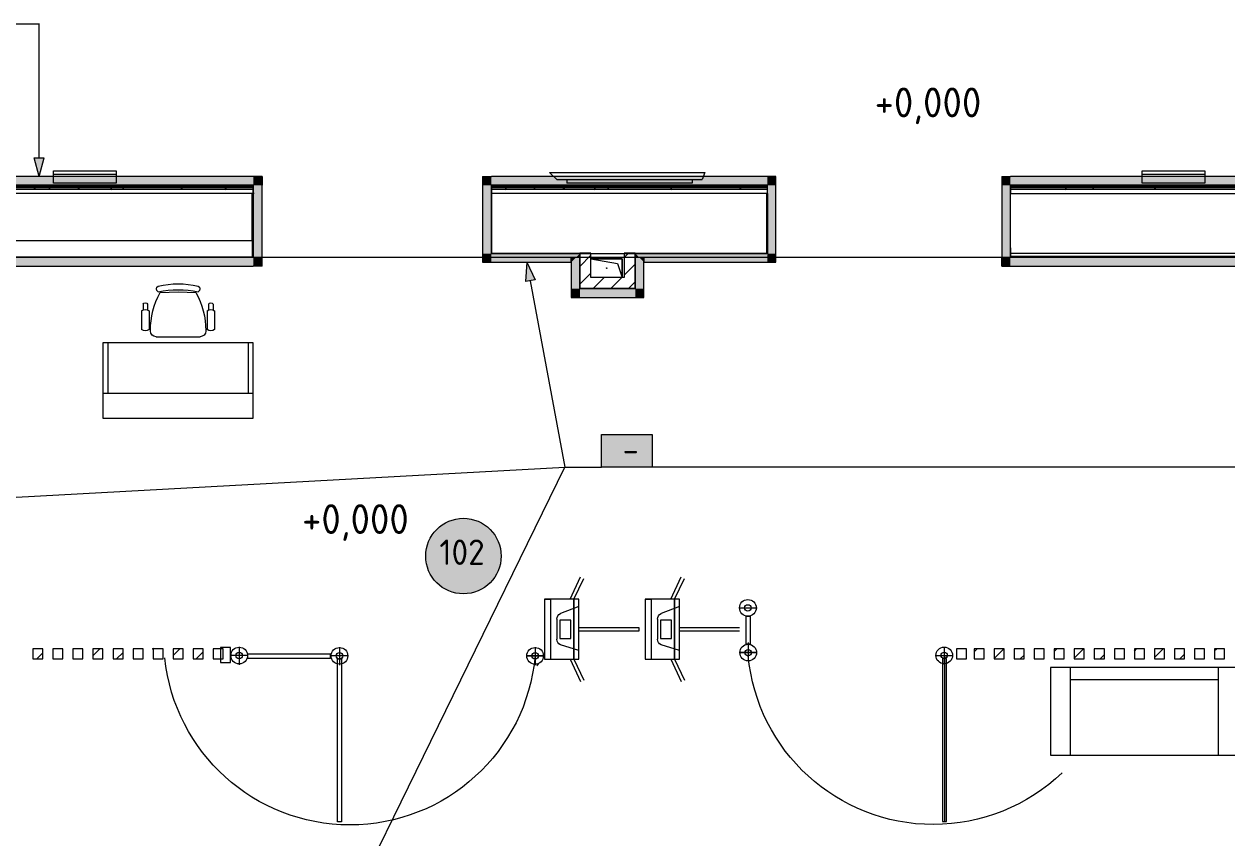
# Model space of a CAD drawing. Header units: millimetres. Extents: x -546 to 1681, y -650 to 1730.
# Drawn here: x 499.9 to 595.9, y 324.5 to 389.5 of the extents above; entities that cross this region are included whole.
import ezdxf

# ---------------------------------------------------------------- set-up
doc = ezdxf.new("R2010")
doc.units = ezdxf.units.MM

msp = doc.modelspace()

# ---------------------------------------------------------------- hatches: boundary and pattern name
at = {"true_color": 0x0077b0}
h = msp.add_hatch(color=144, dxfattribs=at)
h.dxf.hatch_style = 2
h.paths.add_polyline_path([(501.147, 377.323), (500.747, 378.816), (501.547, 378.816)])
at = {"true_color": 0xf1d696}
h = msp.add_hatch(color=41, dxfattribs=at)
h.dxf.hatch_style = 2
h.paths.add_polyline_path([(518.228, 377.323), (518.228, 376.623), (380.368, 376.623), (380.368, 377.323)])
h = msp.add_hatch(color=41, dxfattribs=at)
h.dxf.hatch_style = 2
h.paths.add_polyline_path([(518.228, 376.623), (518.928, 377.323), (518.928, 376.623)])
h = msp.add_hatch(color=41, dxfattribs=at)
h.dxf.hatch_style = 2
h.paths.add_polyline_path([(518.228, 377.323), (518.928, 377.323), (518.228, 376.623)])
h = msp.add_hatch(color=41, dxfattribs=at)
h.dxf.hatch_style = 2
h.paths.add_polyline_path([(537.227, 377.323), (537.227, 376.623), (536.527, 377.323)])
h = msp.add_hatch(color=41, dxfattribs=at)
h.dxf.hatch_style = 2
h.paths.add_polyline_path([(537.227, 376.623), (536.527, 376.623), (536.527, 377.323)])
h = msp.add_hatch(color=41, dxfattribs=at)
h.dxf.hatch_style = 2
h.paths.add_polyline_path([(537.227, 376.623), (537.227, 377.323), (559.238, 377.323), (559.238, 376.623)])
h = msp.add_hatch(color=41, dxfattribs=at)
h.dxf.hatch_style = 2
h.paths.add_polyline_path([(559.238, 376.623), (559.238, 377.323), (559.938, 377.323)])
h = msp.add_hatch(color=41, dxfattribs=at)
h.dxf.hatch_style = 2
h.paths.add_polyline_path([(559.238, 376.623), (559.938, 377.323), (559.938, 376.623)])
h = msp.add_hatch(color=41, dxfattribs=at)
h.dxf.hatch_style = 2
h.paths.add_polyline_path([(577.953, 377.323), (578.653, 377.323), (578.653, 376.623)])
h = msp.add_hatch(color=41, dxfattribs=at)
h.dxf.hatch_style = 2
h.paths.add_polyline_path([(577.953, 376.623), (577.953, 377.323), (578.653, 376.623)])
h = msp.add_hatch(color=41, dxfattribs=at)
h.dxf.hatch_style = 2
h.paths.add_polyline_path([(703.439, 377.323), (703.439, 376.623), (578.653, 376.623), (578.653, 377.323)])
h = msp.add_hatch(color=7)
h.dxf.hatch_style = 2
h.paths.add_polyline_path([(500.781, 376.403), (500.717, 376.377), (500.691, 376.313), (500.717, 376.25), (500.781, 376.223), (500.844, 376.25), (500.871, 376.313), (500.844, 376.377)])
h = msp.add_hatch(color=7)
h.dxf.hatch_style = 2
h.paths.add_polyline_path([(500.781, 376.403), (500.717, 376.377), (500.691, 376.313), (500.717, 376.25), (500.781, 376.223), (500.844, 376.25), (500.871, 376.313), (500.844, 376.377)])
h = msp.add_hatch(color=7)
h.dxf.hatch_style = 2
h.paths.add_polyline_path([(504.3, 376.486), (504.236, 376.46), (504.21, 376.396), (504.236, 376.333), (504.3, 376.306), (504.363, 376.333), (504.39, 376.396), (504.363, 376.46)])
h = msp.add_hatch(color=7)
h.dxf.hatch_style = 2
h.paths.add_polyline_path([(506.877, 376.403), (506.813, 376.377), (506.787, 376.313), (506.813, 376.25), (506.877, 376.223), (506.94, 376.25), (506.967, 376.313), (506.94, 376.377)])
h = msp.add_hatch(color=7)
h.dxf.hatch_style = 2
h.paths.add_polyline_path([(512.513, 376.459), (512.449, 376.433), (512.423, 376.369), (512.449, 376.306), (512.513, 376.279), (512.576, 376.306), (512.603, 376.369), (512.576, 376.433)])
h = msp.add_hatch(color=7)
h.dxf.hatch_style = 2
h.paths.add_polyline_path([(516.021, 376.403), (515.957, 376.377), (515.931, 376.313), (515.957, 376.25), (516.021, 376.223), (516.084, 376.25), (516.111, 376.313), (516.084, 376.377)])
h = msp.add_hatch(color=41, dxfattribs=at)
h.dxf.hatch_style = 2
h.paths.add_polyline_path([(518.928, 370.871), (518.228, 370.871), (518.228, 376.623), (518.928, 376.623)])
h = msp.add_hatch(color=41, dxfattribs=at)
h.dxf.hatch_style = 2
h.paths.add_polyline_path([(537.227, 371.173), (536.527, 371.173), (536.527, 376.623), (537.227, 376.623)])
h = msp.add_hatch(color=7)
h.dxf.hatch_style = 2
h.paths.add_polyline_path([(538.373, 376.403), (538.309, 376.377), (538.283, 376.313), (538.309, 376.25), (538.373, 376.223), (538.436, 376.25), (538.463, 376.313), (538.436, 376.377)])
h = msp.add_hatch(color=7)
h.dxf.hatch_style = 2
h.paths.add_polyline_path([(543.01, 376.449), (542.946, 376.423), (542.92, 376.359), (542.946, 376.296), (543.01, 376.269), (543.073, 376.296), (543.1, 376.359), (543.073, 376.423)])
h = msp.add_hatch(color=7)
h.dxf.hatch_style = 2
h.paths.add_polyline_path([(545.485, 376.403), (545.421, 376.377), (545.395, 376.313), (545.421, 376.25), (545.485, 376.223), (545.548, 376.25), (545.575, 376.313), (545.548, 376.377)])
h = msp.add_hatch(color=7)
h.dxf.hatch_style = 2
h.paths.add_polyline_path([(545.485, 376.403), (545.421, 376.377), (545.395, 376.313), (545.421, 376.25), (545.485, 376.223), (545.548, 376.25), (545.575, 376.313), (545.548, 376.377)])
h = msp.add_hatch(color=7)
h.dxf.hatch_style = 2
h.paths.add_polyline_path([(551.581, 376.403), (551.517, 376.377), (551.491, 376.313), (551.517, 376.25), (551.581, 376.223), (551.644, 376.25), (551.671, 376.313), (551.644, 376.377)])
h = msp.add_hatch(color=7)
h.dxf.hatch_style = 2
h.paths.add_polyline_path([(557.103, 376.469), (557.039, 376.443), (557.013, 376.379), (557.039, 376.316), (557.103, 376.289), (557.166, 376.316), (557.193, 376.379), (557.166, 376.443)])
h = msp.add_hatch(color=41, dxfattribs=at)
h.dxf.hatch_style = 2
h.paths.add_polyline_path([(559.238, 376.623), (559.938, 376.623), (559.938, 371.173), (559.238, 371.173)])
h = msp.add_hatch(color=41, dxfattribs=at)
h.dxf.hatch_style = 2
h.paths.add_polyline_path([(577.953, 376.623), (578.653, 376.623), (578.653, 370.871), (577.953, 370.871)])
h = msp.add_hatch(color=7)
h.dxf.hatch_style = 2
h.paths.add_polyline_path([(583.077, 376.403), (583.013, 376.377), (582.987, 376.313), (583.013, 376.25), (583.077, 376.223), (583.14, 376.25), (583.167, 376.313), (583.14, 376.377)])
h = msp.add_hatch(color=7)
h.dxf.hatch_style = 2
h.paths.add_polyline_path([(590.189, 376.403), (590.125, 376.377), (590.099, 376.313), (590.125, 376.25), (590.189, 376.223), (590.252, 376.25), (590.279, 376.313), (590.252, 376.377)])
h = msp.add_hatch(color=7)
h.dxf.hatch_style = 2
h.paths.add_polyline_path([(590.189, 376.403), (590.125, 376.377), (590.099, 376.313), (590.125, 376.25), (590.189, 376.223), (590.252, 376.25), (590.279, 376.313), (590.252, 376.377)])
h = msp.add_hatch(color=7)
h.dxf.hatch_style = 2
h.paths.add_polyline_path([(518.227, 376.063), (518.163, 376.037), (518.137, 375.973), (518.163, 375.91), (518.227, 375.883), (518.291, 375.91), (518.318, 375.973), (518.291, 376.037)])
h = msp.add_hatch(color=41, dxfattribs=at)
h.dxf.hatch_style = 2
h.paths.add_polyline_path([(489.502, 370.171), (489.502, 370.871), (518.228, 370.871), (518.228, 370.171)])
h = msp.add_hatch(color=41, dxfattribs=at)
h.dxf.hatch_style = 2
h.paths.add_polyline_path([(518.228, 370.871), (518.928, 370.171), (518.228, 370.171)])
h = msp.add_hatch(color=41, dxfattribs=at)
h.dxf.hatch_style = 2
h.paths.add_polyline_path([(518.928, 370.871), (518.928, 370.171), (518.228, 370.871)])
h = msp.add_hatch(color=41, dxfattribs=at)
h.dxf.hatch_style = 2
h.paths.add_polyline_path([(537.227, 371.173), (537.227, 370.473), (536.527, 370.473)])
h = msp.add_hatch(color=41, dxfattribs=at)
h.dxf.hatch_style = 2
h.paths.add_polyline_path([(536.527, 371.173), (537.227, 371.173), (536.527, 370.473)])
h = msp.add_hatch(color=41, dxfattribs=at)
h.dxf.hatch_style = 2
h.paths.add_polyline_path([(537.227, 370.473), (537.227, 371.173), (544.297, 371.173), (543.597, 370.473)])
h = msp.add_hatch(color=41, dxfattribs=at)
h.dxf.hatch_style = 2
h.paths.add_polyline_path([(543.597, 370.473), (543.597, 370.871), (543.995, 370.871)])
h = msp.add_hatch(color=41, dxfattribs=at)
h.dxf.hatch_style = 2
h.paths.add_polyline_path([(544.297, 368.368), (543.597, 368.368), (543.597, 370.871), (544.297, 370.871)])
h = msp.add_hatch(color=41, dxfattribs=at)
h.dxf.hatch_style = 2
h.paths.add_polyline_path([(544.297, 371.173), (544.297, 370.871), (543.995, 370.871)])
h = msp.add_hatch(color=41, dxfattribs=at)
h.dxf.hatch_style = 2
h.paths.add_polyline_path([(548.707, 370.871), (548.707, 371.173), (549.009, 370.871)])
h = msp.add_hatch(color=41, dxfattribs=at)
h.dxf.hatch_style = 2
h.paths.add_polyline_path([(559.238, 371.173), (559.238, 370.473), (549.407, 370.473), (548.707, 371.173)])
h = msp.add_hatch(color=41, dxfattribs=at)
h.dxf.hatch_style = 2
h.paths.add_polyline_path([(549.407, 368.368), (548.707, 368.368), (548.707, 370.871), (549.407, 370.871)])
h = msp.add_hatch(color=41, dxfattribs=at)
h.dxf.hatch_style = 2
h.paths.add_polyline_path([(549.407, 370.871), (549.407, 370.473), (549.009, 370.871)])
h = msp.add_hatch(color=41, dxfattribs=at)
h.dxf.hatch_style = 2
h.paths.add_polyline_path([(559.238, 371.173), (559.938, 371.173), (559.938, 370.473)])
h = msp.add_hatch(color=41, dxfattribs=at)
h.dxf.hatch_style = 2
h.paths.add_polyline_path([(559.238, 370.473), (559.238, 371.173), (559.938, 370.473)])
h = msp.add_hatch(color=41, dxfattribs=at)
h.dxf.hatch_style = 2
h.paths.add_polyline_path([(578.653, 370.871), (577.953, 370.171), (577.953, 370.871)])
h = msp.add_hatch(color=41, dxfattribs=at)
h.dxf.hatch_style = 2
h.paths.add_polyline_path([(578.653, 370.871), (578.653, 370.171), (577.953, 370.171)])
h = msp.add_hatch(color=41, dxfattribs=at)
h.dxf.hatch_style = 2
h.paths.add_polyline_path([(578.653, 370.171), (578.653, 370.871), (601.347, 370.871), (601.347, 370.171)])
at = {"true_color": 0x0077b0}
h = msp.add_hatch(color=144, dxfattribs=at)
h.dxf.hatch_style = 2
h.paths.add_polyline_path([(540.062, 370.473), (540.728, 369.079), (539.942, 368.933)])
h = msp.add_hatch(color=144, dxfattribs=at)
h.dxf.hatch_style = 2
h.paths.add_polyline_path([(540.062, 370.473), (540.728, 369.079), (539.942, 368.933)])
at = {"true_color": 0xf1d696}
h = msp.add_hatch(color=41, dxfattribs=at)
h.dxf.hatch_style = 2
h.paths.add_polyline_path([(544.297, 368.368), (544.297, 367.668), (543.597, 367.668)])
h = msp.add_hatch(color=41, dxfattribs=at)
h.dxf.hatch_style = 2
h.paths.add_polyline_path([(543.597, 368.368), (544.297, 368.368), (543.597, 367.668)])
h = msp.add_hatch(color=41, dxfattribs=at)
h.dxf.hatch_style = 2
h.paths.add_polyline_path([(548.707, 368.368), (548.707, 367.668), (544.297, 367.668), (544.297, 368.368)])
h = msp.add_hatch(color=41, dxfattribs=at)
h.dxf.hatch_style = 2
h.paths.add_polyline_path([(548.707, 368.368), (549.407, 368.368), (549.407, 367.668)])
h = msp.add_hatch(color=41, dxfattribs=at)
h.dxf.hatch_style = 2
h.paths.add_polyline_path([(548.707, 367.668), (548.707, 368.368), (549.407, 367.668)])
at = {"true_color": 0xffffff}
h = msp.add_hatch(color=7, dxfattribs=at)
h.dxf.hatch_style = 2
h.paths.add_polyline_path([(546.027, 356.721), (550.068, 356.721), (550.068, 354.133), (546.027, 354.133)])
h = msp.add_hatch(color=7, dxfattribs=at)
h.dxf.hatch_style = 2
h.paths.add_polyline_path([(546.027, 356.721), (550.068, 356.721), (550.068, 354.133), (546.027, 354.133)])
h = msp.add_hatch(color=7, dxfattribs=at)
h.dxf.hatch_style = 2
h.paths.add_polyline_path([(546.027, 356.721), (550.068, 356.721), (550.068, 354.133), (546.027, 354.133)])
h = msp.add_hatch(color=7, dxfattribs=at)
h.dxf.hatch_style = 2
h.paths.add_polyline_path([(546.027, 356.721), (550.068, 356.721), (550.068, 354.133), (546.027, 354.133)])
at = {"true_color": 0x0077b0}
h = msp.add_hatch(color=144, dxfattribs=at)
h.paths.add_polyline_path([(547.238, 355.325), (547.238, 356.132), (547.208, 356.288), (547.119, 356.419), (546.99, 356.506), (546.834, 356.535), (546.678, 356.506), (546.546, 356.419), (546.459, 356.288), (546.431, 356.132), (546.431, 355.325), (546.459, 355.168), (546.546, 355.04), (546.678, 354.951), (546.834, 354.921), (546.99, 354.951), (547.119, 355.04), (547.208, 355.168)])
h.paths.add_polyline_path([(547.438, 355.325), (547.427, 355.204), (547.394, 355.092), (547.338, 354.989), (547.26, 354.895), (547.168, 354.818), (547.066, 354.763), (546.955, 354.731), (546.834, 354.721), (546.712, 354.731), (546.601, 354.763), (546.498, 354.818), (546.405, 354.895), (546.327, 354.989), (546.272, 355.092), (546.239, 355.204), (546.228, 355.325), (546.228, 356.132), (546.239, 356.253), (546.272, 356.365), (546.327, 356.467), (546.405, 356.56), (546.498, 356.638), (546.601, 356.694), (546.712, 356.727), (546.834, 356.739), (546.955, 356.727), (547.067, 356.694), (547.17, 356.639), (547.263, 356.563), (547.339, 356.47), (547.394, 356.366), (547.427, 356.254), (547.438, 356.132)])
h = msp.add_hatch(color=144, dxfattribs=at)
h.paths.add_polyline_path([(547.238, 355.325), (547.238, 356.132), (547.208, 356.288), (547.119, 356.419), (546.99, 356.506), (546.834, 356.535), (546.678, 356.506), (546.546, 356.419), (546.459, 356.288), (546.431, 356.132), (546.431, 355.325), (546.459, 355.168), (546.546, 355.04), (546.678, 354.951), (546.834, 354.921), (546.99, 354.951), (547.119, 355.04), (547.208, 355.168)])
h.paths.add_polyline_path([(547.438, 355.325), (547.427, 355.204), (547.394, 355.092), (547.338, 354.989), (547.26, 354.895), (547.168, 354.818), (547.066, 354.763), (546.955, 354.731), (546.834, 354.721), (546.712, 354.731), (546.601, 354.763), (546.498, 354.818), (546.405, 354.895), (546.327, 354.989), (546.272, 355.092), (546.239, 355.204), (546.228, 355.325), (546.228, 356.132), (546.239, 356.253), (546.272, 356.365), (546.327, 356.467), (546.405, 356.56), (546.498, 356.638), (546.601, 356.694), (546.712, 356.727), (546.834, 356.739), (546.955, 356.727), (547.067, 356.694), (547.17, 356.639), (547.263, 356.563), (547.339, 356.47), (547.394, 356.366), (547.427, 356.254), (547.438, 356.132)])
h = msp.add_hatch(color=144, dxfattribs=at)
h.paths.add_polyline_path([(547.238, 355.325), (547.238, 356.132), (547.208, 356.288), (547.119, 356.419), (546.99, 356.506), (546.834, 356.535), (546.678, 356.506), (546.546, 356.419), (546.459, 356.288), (546.431, 356.132), (546.431, 355.325), (546.459, 355.168), (546.546, 355.04), (546.678, 354.951), (546.834, 354.921), (546.99, 354.951), (547.119, 355.04), (547.208, 355.168)])
h.paths.add_polyline_path([(547.438, 355.325), (547.427, 355.204), (547.394, 355.092), (547.338, 354.989), (547.26, 354.895), (547.168, 354.818), (547.066, 354.763), (546.955, 354.731), (546.834, 354.721), (546.712, 354.731), (546.601, 354.763), (546.498, 354.818), (546.405, 354.895), (546.327, 354.989), (546.272, 355.092), (546.239, 355.204), (546.228, 355.325), (546.228, 356.132), (546.239, 356.253), (546.272, 356.365), (546.327, 356.467), (546.405, 356.56), (546.498, 356.638), (546.601, 356.694), (546.712, 356.727), (546.834, 356.739), (546.955, 356.727), (547.067, 356.694), (547.17, 356.639), (547.263, 356.563), (547.339, 356.47), (547.394, 356.366), (547.427, 356.254), (547.438, 356.132)])
h = msp.add_hatch(color=144, dxfattribs=at)
h.paths.add_polyline_path([(547.238, 355.325), (547.238, 356.132), (547.208, 356.288), (547.119, 356.419), (546.99, 356.506), (546.834, 356.535), (546.678, 356.506), (546.546, 356.419), (546.459, 356.288), (546.431, 356.132), (546.431, 355.325), (546.459, 355.168), (546.546, 355.04), (546.678, 354.951), (546.834, 354.921), (546.99, 354.951), (547.119, 355.04), (547.208, 355.168)])
h.paths.add_polyline_path([(547.438, 355.325), (547.427, 355.204), (547.394, 355.092), (547.338, 354.989), (547.26, 354.895), (547.168, 354.818), (547.066, 354.763), (546.955, 354.731), (546.834, 354.721), (546.712, 354.731), (546.601, 354.763), (546.498, 354.818), (546.405, 354.895), (546.327, 354.989), (546.272, 355.092), (546.239, 355.204), (546.228, 355.325), (546.228, 356.132), (546.239, 356.253), (546.272, 356.365), (546.327, 356.467), (546.405, 356.56), (546.498, 356.638), (546.601, 356.694), (546.712, 356.727), (546.834, 356.739), (546.955, 356.727), (547.067, 356.694), (547.17, 356.639), (547.263, 356.563), (547.339, 356.47), (547.394, 356.366), (547.427, 356.254), (547.438, 356.132)])
h = msp.add_hatch(color=144, dxfattribs=at)
h.dxf.hatch_style = 2
h.paths.add_polyline_path([(549.661, 356.394), (549.429, 356.163), (549.359, 356.132), (549.282, 356.157), (549.257, 356.233), (549.285, 356.304), (549.681, 356.699), (549.721, 356.728), (549.762, 356.739), (549.838, 356.713), (549.864, 356.637), (549.864, 354.819), (549.838, 354.744), (549.762, 354.721), (549.686, 354.744), (549.661, 354.819)])
h = msp.add_hatch(color=144, dxfattribs=at)
h.dxf.hatch_style = 2
h.paths.add_polyline_path([(549.661, 356.394), (549.429, 356.163), (549.359, 356.132), (549.282, 356.157), (549.257, 356.233), (549.285, 356.304), (549.681, 356.699), (549.721, 356.728), (549.762, 356.739), (549.838, 356.713), (549.864, 356.637), (549.864, 354.819), (549.838, 354.744), (549.762, 354.721), (549.686, 354.744), (549.661, 354.819)])
h = msp.add_hatch(color=144, dxfattribs=at)
h.dxf.hatch_style = 2
h.paths.add_polyline_path([(549.661, 356.394), (549.429, 356.163), (549.359, 356.132), (549.282, 356.157), (549.257, 356.233), (549.285, 356.304), (549.681, 356.699), (549.721, 356.728), (549.762, 356.739), (549.838, 356.713), (549.864, 356.637), (549.864, 354.819), (549.838, 354.744), (549.762, 354.721), (549.686, 354.744), (549.661, 354.819)])
h = msp.add_hatch(color=144, dxfattribs=at)
h.dxf.hatch_style = 2
h.paths.add_polyline_path([(549.661, 356.394), (549.429, 356.163), (549.359, 356.132), (549.282, 356.157), (549.257, 356.233), (549.285, 356.304), (549.681, 356.699), (549.721, 356.728), (549.762, 356.739), (549.838, 356.713), (549.864, 356.637), (549.864, 354.819), (549.838, 354.744), (549.762, 354.721), (549.686, 354.744), (549.661, 354.819)])
h = msp.add_hatch(color=144, dxfattribs=at)
h.dxf.hatch_style = 2
h.paths.add_polyline_path([(548.751, 355.223), (547.944, 355.223), (547.868, 355.248), (547.843, 355.325), (547.868, 355.401), (547.944, 355.426), (548.751, 355.426), (548.827, 355.401), (548.853, 355.325), (548.827, 355.248)])
h = msp.add_hatch(color=144, dxfattribs=at)
h.dxf.hatch_style = 2
h.paths.add_polyline_path([(548.751, 355.223), (547.944, 355.223), (547.868, 355.248), (547.843, 355.325), (547.868, 355.401), (547.944, 355.426), (548.751, 355.426), (548.827, 355.401), (548.853, 355.325), (548.827, 355.248)])
h = msp.add_hatch(color=144, dxfattribs=at)
h.dxf.hatch_style = 2
h.paths.add_polyline_path([(548.751, 355.223), (547.944, 355.223), (547.868, 355.248), (547.843, 355.325), (547.868, 355.401), (547.944, 355.426), (548.751, 355.426), (548.827, 355.401), (548.853, 355.325), (548.827, 355.248)])
h = msp.add_hatch(color=144, dxfattribs=at)
h.dxf.hatch_style = 2
h.paths.add_polyline_path([(548.751, 355.223), (547.944, 355.223), (547.868, 355.248), (547.843, 355.325), (547.868, 355.401), (547.944, 355.426), (548.751, 355.426), (548.827, 355.401), (548.853, 355.325), (548.827, 355.248)])
at = {"true_color": 0xffffff}
h = msp.add_hatch(color=7, dxfattribs=at)
edge = h.paths.add_edge_path()
edge.add_arc((534.997, 347.029), 3.012, 0, 360)
h = msp.add_hatch(color=7)
h.dxf.hatch_style = 2
h.paths.add_polyline_path([(510.17, 339.686), (510.144, 339.622), (510.17, 339.559), (510.234, 339.532), (510.297, 339.559), (510.326, 339.624), (510.299, 339.688), (510.236, 339.714)])

# ---------------------------------------------------------------- linework, layer by layer
at = {"color": 144, "lineweight": 0, "true_color": 0x0077b0}
for points in [[(501.147, 389.484), (498.192, 389.484)], [(501.155, 389.484), (498.192, 389.484)], [(501.147, 378.816), (501.147, 389.484)], [(500.747, 378.816), (501.547, 378.816)], [(501.147, 377.323), (500.747, 378.816)], [(501.147, 377.323), (501.547, 378.816)], [(540.062, 370.473), (539.942, 368.933)], [(540.062, 370.473), (539.942, 368.933)], [(540.062, 370.473), (540.728, 369.079)], [(540.062, 370.473), (540.728, 369.079)], [(540.728, 369.079), (539.942, 368.933)], [(540.728, 369.079), (539.942, 368.933)], [(540.335, 369.006), (543.099, 354.133)], [(540.335, 369.006), (543.099, 354.133)], [(546.027, 356.721), (550.068, 356.721)], [(546.027, 354.133), (546.027, 356.721)], [(546.027, 356.721), (550.068, 356.721)], [(546.027, 354.133), (546.027, 356.721)], [(546.027, 356.721), (550.068, 356.721)], [(546.027, 354.133), (546.027, 356.721)], [(546.027, 356.721), (550.068, 356.721)], [(546.027, 354.133), (546.027, 356.721)], [(550.068, 356.721), (550.068, 354.133)], [(550.068, 356.721), (550.068, 354.133)], [(550.068, 356.721), (550.068, 354.133)], [(550.068, 356.721), (550.068, 354.133)], [(490.993, 351.286), (543.099, 354.133)], [(524.093, 315.294), (543.099, 354.133)], [(543.099, 354.133), (546.027, 354.133)], [(543.099, 354.133), (546.027, 354.133)], [(543.099, 354.133), (546.027, 354.133)], [(543.099, 354.133), (546.027, 354.133)], [(550.068, 354.133), (546.027, 354.133)], [(550.068, 354.133), (546.027, 354.133)], [(550.068, 354.133), (546.027, 354.133)], [(550.068, 354.133), (546.027, 354.133)], [(594.79, 354.133), (550.068, 354.133)], [(599.854, 354.133), (594.79, 354.133)]]:
    msp.add_lwpolyline(points, dxfattribs=at)
at = {"color": 7, "lineweight": 0}
for points in [[(518.928, 377.323), (380.368, 377.323)], [(518.928, 377.323), (518.928, 376.623)], [(536.527, 377.323), (537.227, 377.323)], [(536.527, 377.323), (536.527, 370.473)], [(559.238, 377.323), (537.227, 377.323)], [(559.938, 377.323), (559.238, 377.323)], [(559.938, 371.173), (559.938, 377.323)], [(577.953, 377.323), (578.653, 377.323)], [(577.953, 377.323), (577.953, 370.871)], [(703.439, 377.323), (578.653, 377.323)], [(380.368, 376.623), (518.228, 376.623)], [(518.228, 376.623), (456.107, 376.623)], [(518.228, 376.513), (456.107, 376.513)], [(518.228, 376.423), (456.107, 376.423)], [(500.781, 376.313), (501.117, 376.313)], [(501.986, 376.423), (501.9, 376.273)], [(503.829, 376.313), (504.165, 376.313)], [(504.322, 376.405), (504.246, 376.273)], [(504.3, 376.396), (504.284, 376.423)], [(506.877, 376.313), (507.213, 376.313)], [(507.89, 376.273), (507.804, 376.423)], [(512.513, 376.369), (512.458, 376.273)], [(512.973, 376.313), (513.309, 376.313)], [(516.021, 376.313), (516.357, 376.313)], [(518.053, 376.313), (518.228, 376.313)], [(518.228, 375.973), (518.228, 376.623)], [(518.228, 376.623), (518.228, 370.871)], [(518.928, 370.171), (518.928, 376.623)], [(537.227, 371.173), (537.227, 376.623)], [(537.227, 376.623), (559.238, 376.623)], [(537.228, 376.623), (537.228, 375.973)], [(559.253, 376.623), (537.228, 376.623)], [(559.253, 376.513), (537.228, 376.513)], [(559.253, 376.423), (537.228, 376.423)], [(538.373, 376.313), (538.709, 376.313)], [(540.405, 376.313), (540.741, 376.313)], [(540.701, 376.423), (540.615, 376.273)], [(543.01, 376.359), (542.961, 376.273)], [(545.485, 376.313), (545.821, 376.313)], [(546.605, 376.273), (546.519, 376.423)], [(548.533, 376.313), (548.869, 376.313)], [(551.581, 376.313), (551.917, 376.313)], [(557.125, 376.422), (557.039, 376.273)], [(557.103, 376.379), (557.077, 376.423)], [(557.677, 376.313), (558.013, 376.313)], [(559.238, 376.623), (559.238, 371.173)], [(559.253, 375.973), (559.253, 376.623)], [(578.653, 376.623), (578.653, 375.973)], [(604.917, 376.623), (578.653, 376.623)], [(578.653, 370.871), (578.653, 376.623)], [(578.653, 376.623), (704.139, 376.623)], [(604.917, 376.513), (578.653, 376.513)], [(604.917, 376.423), (578.653, 376.423)], [(580.029, 376.313), (580.365, 376.313)], [(583.077, 376.313), (583.413, 376.313)], [(585.109, 376.313), (585.445, 376.313)], [(585.282, 376.423), (585.195, 376.273)], [(590.189, 376.313), (590.525, 376.313)], [(593.237, 376.313), (593.573, 376.313)], [(518.228, 376.273), (456.107, 376.273)], [(518.227, 375.973), (456.107, 375.973)], [(518.127, 372.173), (518.127, 375.973)], [(518.227, 370.873), (518.227, 375.973)], [(537.227, 375.973), (537.227, 371.173)], [(559.223, 375.973), (537.227, 375.973)], [(559.253, 376.273), (537.228, 376.273)], [(559.223, 375.973), (559.253, 375.973)], [(559.223, 371.173), (559.223, 375.973)], [(559.253, 375.973), (559.253, 371.173)], [(578.623, 375.973), (604.917, 375.973)], [(578.623, 375.973), (578.623, 371.623)], [(604.917, 376.273), (578.653, 376.273)], [(518.127, 372.173), (456.107, 372.173)], [(518.127, 372.173), (518.127, 370.873)], [(578.623, 371.623), (578.653, 371.623)], [(578.653, 371.623), (578.653, 371.173)], [(187.211, 370.871), (863.726, 370.871)], [(202.529, 370.871), (863.726, 370.871)], [(518.228, 370.871), (488.802, 370.871)], [(518.127, 370.873), (518.227, 370.873)], [(537.227, 371.173), (559.223, 371.173)], [(544.297, 371.173), (537.227, 371.173)], [(543.597, 370.473), (543.597, 370.871)], [(543.597, 370.871), (543.597, 367.668)], [(545.177, 371.198), (544.297, 371.198)], [(544.297, 371.198), (544.297, 368.368)], [(544.297, 370.871), (544.297, 371.173)], [(544.297, 368.368), (544.297, 370.871)], [(545.177, 369.248), (545.177, 371.198)], [(545.177, 370.748), (547.677, 370.748)], [(545.177, 370.748), (547.302, 370.373)], [(547.677, 370.748), (545.177, 370.748)], [(547.677, 370.748), (547.677, 369.248)], [(547.677, 369.248), (547.677, 370.748)], [(548.707, 371.198), (547.827, 371.198)], [(547.827, 371.198), (547.827, 369.248)], [(548.707, 368.368), (548.707, 371.198)], [(548.707, 371.173), (548.707, 370.871)], [(559.238, 371.173), (548.707, 371.173)], [(548.707, 370.871), (548.707, 368.368)], [(549.407, 368.368), (549.407, 370.871)], [(549.407, 370.871), (549.407, 370.473)], [(559.253, 371.173), (559.223, 371.173)], [(559.938, 370.473), (559.938, 371.173)], [(577.953, 370.171), (577.953, 370.871)], [(578.653, 371.173), (578.653, 370.973)], [(604.917, 371.173), (578.653, 371.173)], [(578.653, 370.973), (602.917, 370.973)], [(601.347, 370.871), (578.653, 370.871)], [(489.502, 370.171), (518.228, 370.171)], [(518.928, 370.171), (518.228, 370.171)], [(536.527, 370.473), (537.227, 370.473)], [(537.227, 370.473), (543.597, 370.473)], [(546.427, 369.973), (546.402, 369.998), (546.427, 370.023)], [(546.402, 369.998), (546.421, 370.022)], [(546.427, 369.973), (546.406, 369.985)], [(546.427, 370.023), (546.452, 369.998), (546.427, 369.973)], [(546.434, 370.022), (546.452, 369.998), (546.449, 369.985)], [(547.302, 370.373), (547.677, 369.248)], [(549.407, 370.473), (559.938, 370.473)], [(577.953, 370.171), (601.347, 370.171)], [(547.827, 369.248), (545.177, 369.248)], [(543.597, 367.668), (544.297, 367.668)], [(544.297, 368.368), (548.707, 368.368)], [(548.707, 368.368), (544.297, 368.368)], [(544.297, 367.668), (549.407, 367.668)], [(549.407, 367.668), (549.407, 368.368)], [(531.986, 347.029), (532.001, 347.337), (532.047, 347.636), (532.121, 347.925), (532.222, 348.202), (532.349, 348.465), (532.5, 348.713), (532.673, 348.945), (532.868, 349.159), (533.082, 349.353), (533.313, 349.527), (533.562, 349.678), (533.825, 349.805), (534.101, 349.906), (534.39, 349.98), (534.689, 350.026), (534.997, 350.041), (535.305, 350.026), (535.604, 349.98), (535.893, 349.906), (536.169, 349.805), (536.433, 349.678), (536.681, 349.527), (536.913, 349.353), (537.127, 349.159), (537.321, 348.945), (537.495, 348.713), (537.645, 348.465), (537.772, 348.202), (537.873, 347.925), (537.948, 347.636), (537.993, 347.337), (538.009, 347.029)], [(538.009, 347.029), (537.993, 346.721), (537.948, 346.422), (537.873, 346.134), (537.772, 345.857), (537.645, 345.594), (537.495, 345.345), (537.321, 345.114), (537.127, 344.9), (536.913, 344.705), (536.681, 344.532), (536.433, 344.381), (536.169, 344.254), (535.893, 344.153), (535.604, 344.079), (535.305, 344.033), (534.997, 344.017), (534.689, 344.033), (534.39, 344.079), (534.101, 344.153), (533.825, 344.254), (533.562, 344.381), (533.313, 344.532), (533.082, 344.705), (532.868, 344.9), (532.673, 345.114), (532.5, 345.345), (532.349, 345.594), (532.222, 345.857), (532.121, 346.134), (532.047, 346.422), (532.001, 346.721), (531.986, 347.029)], [(501.434, 339.624), (500.634, 339.624)], [(500.634, 339.624), (500.634, 338.824)], [(500.951, 338.824), (501.434, 339.307)], [(501.434, 338.824), (501.434, 339.624)], [(503.034, 339.624), (502.234, 339.624)], [(502.234, 339.624), (502.234, 338.824)], [(503.034, 338.824), (503.034, 339.624)], [(503.834, 339.586), (503.872, 339.624)], [(504.634, 339.624), (503.834, 339.624)], [(503.834, 339.624), (503.834, 338.824)], [(504.634, 338.824), (504.634, 339.624)], [(505.434, 339.064), (505.993, 339.624)], [(506.234, 339.624), (505.434, 339.624)], [(505.434, 339.624), (505.434, 338.824)], [(506.234, 338.824), (506.234, 339.624)], [(507.834, 339.624), (507.034, 339.624)], [(507.034, 339.624), (507.034, 338.824)], [(507.315, 338.824), (507.834, 339.343)], [(507.834, 338.824), (507.834, 339.624)], [(509.434, 339.624), (508.634, 339.624)], [(508.634, 339.624), (508.634, 338.824)], [(509.434, 338.824), (509.434, 339.624)], [(511.034, 339.624), (510.234, 339.624)], [(510.234, 339.624), (510.234, 338.824)], [(511.034, 338.824), (511.034, 339.624)], [(511.834, 339.1), (512.357, 339.624)], [(512.634, 339.624), (511.834, 339.624)], [(511.834, 339.624), (511.834, 338.824)], [(512.634, 338.824), (512.634, 339.624)], [(514.234, 339.624), (513.434, 339.624)], [(513.434, 339.624), (513.434, 338.824)], [(513.679, 338.824), (514.234, 339.379)], [(514.234, 338.824), (514.234, 339.624)], [(515.834, 339.624), (515.034, 339.624)], [(515.034, 339.624), (515.034, 338.824)], [(515.834, 338.824), (515.834, 339.624)], [(575.147, 339.624), (574.347, 339.624)], [(574.347, 339.624), (574.347, 338.824)], [(575.147, 338.824), (575.147, 339.624)], [(575.747, 339.374), (575.997, 339.624)], [(576.547, 339.624), (575.747, 339.624)], [(575.747, 339.624), (575.747, 338.824)], [(576.547, 338.824), (576.547, 339.624)], [(577.347, 338.853), (578.118, 339.624)], [(578.147, 339.624), (577.347, 339.624)], [(577.347, 339.624), (577.347, 338.824)], [(578.147, 338.824), (578.147, 339.624)], [(579.747, 339.624), (578.947, 339.624)], [(578.947, 339.624), (578.947, 338.824)], [(579.44, 338.824), (579.747, 339.131)], [(579.747, 338.824), (579.747, 339.624)], [(581.347, 339.624), (580.547, 339.624)], [(580.547, 339.624), (580.547, 338.824)], [(581.347, 338.824), (581.347, 339.624)], [(582.147, 339.41), (582.361, 339.624)], [(582.947, 339.624), (582.147, 339.624)], [(582.147, 339.624), (582.147, 338.824)], [(582.947, 338.824), (582.947, 339.624)], [(583.747, 338.889), (584.482, 339.624)], [(584.547, 339.624), (583.747, 339.624)], [(583.747, 339.624), (583.747, 338.824)], [(584.547, 338.824), (584.547, 339.624)], [(586.147, 339.624), (585.347, 339.624)], [(585.347, 339.624), (585.347, 338.824)], [(585.803, 338.824), (586.147, 339.167)], [(586.147, 338.824), (586.147, 339.624)], [(587.747, 339.624), (586.947, 339.624)], [(586.947, 339.624), (586.947, 338.824)], [(587.747, 338.824), (587.747, 339.624)], [(588.547, 339.446), (588.725, 339.624)], [(589.347, 339.624), (588.547, 339.624)], [(588.547, 339.624), (588.547, 338.824)], [(589.347, 338.824), (589.347, 339.624)], [(590.147, 338.925), (590.846, 339.624)], [(590.947, 339.624), (590.147, 339.624)], [(590.147, 339.624), (590.147, 338.824)], [(590.947, 338.824), (590.947, 339.624)], [(592.547, 339.624), (591.747, 339.624)], [(591.747, 339.624), (591.747, 338.824)], [(592.167, 338.824), (592.547, 339.203)], [(592.547, 338.824), (592.547, 339.624)], [(594.147, 339.624), (593.347, 339.624)], [(593.347, 339.624), (593.347, 338.824)], [(594.147, 338.824), (594.147, 339.624)], [(594.947, 339.482), (595.089, 339.624)], [(595.747, 339.624), (594.947, 339.624)], [(594.947, 339.624), (594.947, 338.824)], [(595.747, 338.824), (595.747, 339.624)], [(500.634, 338.824), (501.434, 338.824)], [(502.234, 338.824), (503.034, 338.824)], [(503.834, 338.824), (504.634, 338.824)], [(505.434, 338.824), (506.234, 338.824)], [(507.034, 338.824), (507.834, 338.824)], [(508.634, 338.824), (509.434, 338.824)], [(510.234, 338.824), (511.034, 338.824)], [(511.834, 338.824), (512.634, 338.824)], [(513.434, 338.824), (514.234, 338.824)], [(515.034, 338.824), (515.834, 338.824)], [(515.8, 338.824), (515.834, 338.858)], [(574.347, 338.824), (575.147, 338.824)], [(575.747, 338.824), (576.547, 338.824)], [(577.347, 338.824), (578.147, 338.824)], [(578.947, 338.824), (579.747, 338.824)], [(580.547, 338.824), (581.347, 338.824)], [(582.147, 338.824), (582.947, 338.824)], [(583.747, 338.824), (584.547, 338.824)], [(585.347, 338.824), (586.147, 338.824)], [(586.947, 338.824), (587.747, 338.824)], [(588.547, 338.824), (589.347, 338.824)], [(590.147, 338.824), (590.947, 338.824)], [(591.747, 338.824), (592.547, 338.824)], [(593.347, 338.824), (594.147, 338.824)], [(594.947, 338.824), (595.747, 338.824)]]:
    msp.add_lwpolyline(points, dxfattribs=at)
at = {"color": 253, "lineweight": 0, "true_color": 0x999999}
for points in [[(502.293, 376.784), (502.293, 377.784)], [(502.293, 377.784), (507.293, 377.784)], [(507.293, 377.484), (502.293, 377.484)], [(507.293, 377.784), (507.293, 376.784)], [(541.875, 377.65), (554.275, 377.65)], [(541.875, 377.65), (542.44, 377.084)], [(554.275, 377.65), (554.04, 377.084)], [(589.169, 376.784), (589.169, 377.784)], [(589.169, 377.784), (594.169, 377.784)], [(594.169, 377.484), (589.169, 377.484)], [(594.169, 377.784), (594.169, 376.784)], [(507.293, 376.784), (502.293, 376.784)], [(542.44, 377.084), (554.04, 377.084)], [(543.24, 377.084), (543.24, 376.784)], [(553.24, 376.784), (543.24, 376.784)], [(553.24, 377.084), (553.24, 376.784)], [(594.169, 376.784), (589.169, 376.784)], [(510.629, 368.578), (511.026, 368.655), (511.426, 368.709), (511.829, 368.742), (512.233, 368.753), (512.637, 368.742), (513.04, 368.709), (513.441, 368.655), (513.838, 368.578)], [(510.016, 365.006), (510.016, 365.019), (510.028, 365.417), (510.066, 365.812), (510.129, 366.202), (510.216, 366.588), (510.327, 366.967), (510.463, 367.339), (510.621, 367.702), (510.804, 368.055)], [(510.629, 368.113), (510.538, 368.215), (510.506, 368.346), (510.538, 368.478), (510.629, 368.578)], [(510.629, 368.114), (511.026, 368.19), (511.426, 368.244), (511.829, 368.277), (512.233, 368.288), (512.637, 368.277), (513.04, 368.244), (513.441, 368.19), (513.838, 368.113)], [(510.804, 368.055), (511.518, 368.099), (512.233, 368.114), (512.941, 368.1), (513.648, 368.057)], [(513.648, 368.057), (513.83, 367.704), (513.99, 367.34), (514.125, 366.968), (514.237, 366.589), (514.324, 366.203), (514.386, 365.812), (514.424, 365.417), (514.437, 365.019), (514.437, 365.006)], [(513.838, 368.578), (513.928, 368.478), (513.961, 368.346), (513.928, 368.215), (513.838, 368.113)], [(509.43, 367.121), (509.505, 367.207), (509.614, 367.239), (509.723, 367.208), (509.798, 367.122)], [(509.43, 367.123), (509.431, 366.667)], [(509.798, 367.122), (509.798, 366.665)], [(514.655, 367.122), (514.73, 367.208), (514.839, 367.24), (514.947, 367.208), (515.022, 367.123)], [(514.655, 367.122), (514.655, 366.665)], [(515.022, 367.123), (515.022, 366.667)], [(509.31, 366.609), (509.455, 366.671), (509.611, 366.692), (509.768, 366.671), (509.913, 366.609)], [(509.31, 366.609), (509.31, 365.097)], [(509.913, 366.609), (509.913, 365.097)], [(514.54, 366.609), (514.685, 366.671), (514.841, 366.692), (514.997, 366.671), (515.142, 366.609)], [(514.54, 366.609), (514.54, 365.097)], [(515.142, 366.609), (515.142, 365.097)], [(509.913, 365.097), (509.768, 365.035), (509.611, 365.013), (509.455, 365.035), (509.31, 365.097)], [(510.476, 364.534), (510.293, 364.57), (510.148, 364.668), (510.051, 364.812), (510.015, 364.988), (510.016, 365.006)], [(514.437, 365.006), (514.437, 364.988), (514.401, 364.812), (514.304, 364.668), (514.16, 364.57), (513.983, 364.534)], [(515.142, 365.097), (514.997, 365.035), (514.841, 365.013), (514.685, 365.035), (514.54, 365.097)], [(518.226, 364.034), (506.226, 364.034)], [(506.226, 364.034), (506.226, 358.034)], [(506.626, 364.034), (506.626, 360.034)], [(510.476, 364.534), (513.977, 364.534)], [(517.826, 364.034), (517.826, 360.034)], [(518.226, 358.034), (518.226, 364.034)], [(506.226, 360.034), (518.226, 360.034)], [(506.226, 358.034), (518.226, 358.034)], [(596.846, 338.142), (581.846, 338.142)], [(581.846, 338.142), (581.846, 331.142)], [(583.446, 331.142), (583.446, 338.142)], [(595.246, 331.142), (595.246, 338.142)], [(595.246, 337.142), (583.446, 337.142)], [(581.846, 331.142), (596.846, 331.142)]]:
    msp.add_lwpolyline(points, dxfattribs=at)
at = {"color": 250, "lineweight": 0, "true_color": 0x353535}
for points in [[(544.297, 370.149), (545.177, 371.029)], [(547.827, 370.851), (548.15, 371.173)], [(544.297, 368.735), (545.177, 369.615)], [(547.827, 369.437), (548.707, 370.317)], [(545.344, 368.368), (546.224, 369.248)], [(546.758, 368.368), (547.638, 369.248)], [(548.172, 368.368), (548.707, 368.903)]]:
    msp.add_lwpolyline(points, dxfattribs=at)
at = {"color": 8, "lineweight": 0, "true_color": 0x7f7f7f}
for points in [[(543.51, 343.587), (544.347, 345.366)], [(543.814, 343.587), (544.596, 345.249)], [(551.544, 343.587), (552.381, 345.366)], [(551.848, 343.587), (552.63, 345.249)], [(541.467, 343.587), (541.467, 338.797)], [(543.814, 343.587), (541.467, 343.587)], [(541.467, 343.587), (541.956, 343.587)], [(541.956, 343.587), (541.956, 338.797)], [(544.205, 343.001), (542.741, 342.443)], [(543.814, 338.797), (543.814, 343.587)], [(543.814, 343.587), (543.814, 338.797)], [(544.205, 343.587), (543.814, 343.587)], [(544.205, 338.797), (544.205, 343.587)], [(549.502, 343.587), (549.502, 338.797)], [(551.848, 343.587), (549.502, 343.587)], [(549.502, 343.587), (549.991, 343.587)], [(549.991, 343.587), (549.991, 338.797)], [(552.239, 343.001), (550.776, 342.443)], [(551.848, 338.797), (551.848, 343.587)], [(551.848, 343.587), (551.848, 338.797)], [(552.239, 343.587), (551.848, 343.587)], [(552.239, 338.797), (552.239, 343.587)], [(557.013, 342.894), (558.438, 342.894)], [(542.445, 341.994), (542.466, 342.136), (542.526, 342.263), (542.619, 342.368), (542.741, 342.443)], [(542.445, 341.994), (542.445, 341.192)], [(542.689, 341.925), (542.689, 340.459)], [(543.569, 341.925), (542.689, 341.925)], [(543.569, 340.459), (543.569, 341.925)], [(550.479, 341.994), (550.5, 342.136), (550.56, 342.263), (550.653, 342.368), (550.776, 342.443)], [(550.479, 341.994), (550.479, 341.192)], [(550.724, 341.925), (550.724, 340.459)], [(551.603, 341.925), (550.724, 341.925)], [(551.603, 340.459), (551.603, 341.925)], [(557.565, 339.992), (557.565, 342.231)], [(557.565, 342.231), (557.886, 342.231)], [(557.886, 342.231), (557.886, 339.992)], [(542.445, 341.192), (542.445, 340.39)], [(544.205, 341.192), (544.205, 341.339)], [(544.205, 341.339), (548.995, 341.339)], [(544.205, 341.045), (544.205, 341.192)], [(548.995, 341.045), (544.205, 341.045)], [(548.995, 341.339), (548.995, 341.045)], [(550.479, 341.192), (550.479, 340.39)], [(552.239, 341.192), (552.239, 341.339)], [(552.239, 341.339), (557.029, 341.339)], [(552.239, 341.045), (552.239, 341.192)], [(557.029, 341.045), (552.239, 341.045)], [(542.741, 339.941), (542.619, 340.017), (542.526, 340.122), (542.466, 340.249), (542.445, 340.39)], [(542.689, 340.459), (543.569, 340.459)], [(544.205, 339.481), (542.741, 339.941)], [(550.776, 339.941), (550.653, 340.017), (550.56, 340.122), (550.5, 340.249), (550.479, 340.39)], [(550.724, 340.459), (551.603, 340.459)], [(552.239, 339.481), (550.776, 339.941)], [(557.886, 339.992), (557.565, 339.992)], [(557.725, 340.126), (557.725, 338.701)], [(540.72, 339.063), (540.638, 338.352), (540.523, 337.652), (540.376, 336.965), (540.199, 336.289), (539.991, 335.628), (539.754, 334.98), (539.488, 334.348), (539.194, 333.731), (538.874, 333.131), (538.527, 332.548), (538.155, 331.983), (537.759, 331.436), (537.338, 330.909), (536.895, 330.402), (536.43, 329.916), (535.944, 329.452), (535.437, 329.01), (534.911, 328.591), (534.366, 328.196), (533.802, 327.825), (533.222, 327.48), (532.625, 327.161), (532.013, 326.869), (531.386, 326.605), (530.745, 326.369), (530.091, 326.162), (529.424, 325.984), (528.747, 325.838), (528.058, 325.722), (527.36, 325.639), (526.652, 325.588), (525.937, 325.571), (525.227, 325.588), (524.525, 325.638), (523.832, 325.72), (523.148, 325.834), (522.475, 325.978), (521.813, 326.153), (521.163, 326.357), (520.526, 326.59), (519.903, 326.851), (519.294, 327.139), (518.7, 327.453), (518.122, 327.794), (517.561, 328.159), (517.018, 328.549), (516.493, 328.962), (515.988, 329.399), (515.502, 329.857), (515.038, 330.337), (514.595, 330.838), (514.174, 331.359), (513.777, 331.899), (513.403, 332.458), (513.055, 333.034), (512.732, 333.628), (512.436, 334.238), (512.167, 334.864), (511.926, 335.504), (511.713, 336.159), (511.531, 336.828), (511.379, 337.509), (511.258, 338.203), (511.169, 338.907)], [(516.414, 339.743), (515.614, 339.743)], [(515.614, 339.743), (515.614, 338.543)], [(517.763, 339.085), (516.398, 339.089)], [(516.414, 338.531), (516.414, 339.731)], [(517.102, 339.772), (517.102, 338.347)], [(524.392, 339.191), (517.779, 339.191)], [(517.779, 339.191), (517.779, 338.87)], [(517.779, 338.87), (524.392, 338.87)], [(524.392, 338.87), (524.392, 339.191)], [(525.769, 339.064), (524.403, 339.067)], [(525.107, 339.75), (525.107, 338.325)], [(541.462, 339.063), (540.037, 339.063)], [(540.037, 339.063), (541.462, 339.063)], [(540.72, 339.747), (540.72, 338.322)], [(557.06, 339.321), (558.409, 339.321)], [(558.409, 339.321), (557.06, 339.321)], [(582.781, 329.733), (582.252, 329.25), (581.703, 328.795), (581.135, 328.369), (580.548, 327.971), (579.945, 327.602), (579.325, 327.263), (578.691, 326.954), (578.044, 326.676), (577.384, 326.429), (576.712, 326.213), (576.031, 326.029), (575.34, 325.878), (574.641, 325.759), (573.936, 325.674), (573.225, 325.623), (572.509, 325.605), (571.793, 325.622), (571.086, 325.673), (570.387, 325.756), (569.699, 325.872), (569.021, 326.018), (568.354, 326.196), (567.7, 326.403), (567.059, 326.639), (566.432, 326.903), (565.82, 327.195), (565.223, 327.514), (564.643, 327.859), (564.08, 328.23), (563.534, 328.625), (563.008, 329.044), (562.501, 329.486), (562.015, 329.95), (561.55, 330.436), (561.107, 330.943), (560.687, 331.47), (560.29, 332.017), (559.918, 332.582), (559.571, 333.165), (559.251, 333.765), (558.957, 334.382), (558.691, 335.014), (558.454, 335.662), (558.246, 336.323), (558.069, 336.999), (557.922, 337.686), (557.807, 338.386), (557.725, 339.097)], [(572.708, 339.099), (574.073, 339.102)], [(573.369, 339.786), (573.369, 338.36)], [(573.4, 339.101), (573.4, 325.855)], [(515.614, 338.543), (516.414, 338.543)], [(524.939, 325.821), (524.939, 338.827)], [(524.939, 338.827), (525.099, 338.827)], [(525.099, 338.827), (525.259, 338.827)], [(525.259, 338.827), (525.259, 325.821)], [(540.849, 338.264), (540.998, 338.413)], [(541.467, 338.797), (543.814, 338.797)], [(543.51, 338.797), (544.347, 337.018)], [(543.814, 338.797), (544.205, 338.797)], [(543.814, 338.797), (544.596, 337.135)], [(549.502, 338.797), (551.848, 338.797)], [(551.544, 338.797), (552.381, 337.018)], [(551.848, 338.797), (552.239, 338.797)], [(551.848, 338.797), (552.63, 337.135)], [(573.387, 338.86), (573.227, 338.86)], [(573.227, 338.86), (573.227, 325.855)], [(573.547, 338.86), (573.387, 338.86)], [(573.547, 325.855), (573.547, 338.86)], [(525.259, 325.821), (524.939, 325.821)], [(573.227, 325.855), (573.547, 325.855)]]:
    msp.add_lwpolyline(points, dxfattribs=at)
for centre, radius in [((557.696, 342.894), 0.665), ((557.696, 342.894), 0.254), ((557.725, 339.321), 0.665), ((557.725, 339.321), 0.665), ((557.725, 339.321), 0.665), ((517.102, 339.089), 0.665), ((517.102, 339.089), 0.254), ((525.107, 339.067), 0.665), ((525.107, 339.067), 0.254), ((540.72, 339.063), 0.665), ((540.72, 339.063), 0.665), ((540.72, 339.063), 0.665), ((540.72, 339.063), 0.254), ((540.72, 339.063), 0.254), ((540.72, 339.063), 0.254), ((557.725, 339.321), 0.254), ((557.725, 339.321), 0.254), ((557.725, 339.321), 0.254), ((573.369, 339.102), 0.665), ((573.369, 339.102), 0.254)]:
    msp.add_circle(centre, radius, dxfattribs=at)

# ---------------------------------------------------------------- texts
at = {"color": 7, "attachment_point": 1}
for s, insert, char_height in [('{\\fGOSTCommon|b0|i0|c0;+0,000}', (567.808, 384.418), 2.37449), ('{\\fGOSTCommon|b0|i0|c0;+0,000}', (522.119, 351.168), 2.37449), ('{\\fGOSTCommon|b0|i0|c0;102}', (533.08, 348.351), 2.02685)]:
    msp.add_mtext(s, dxfattribs=dict(at, insert=insert, char_height=char_height))

doc.saveas('drawing.dxf')
